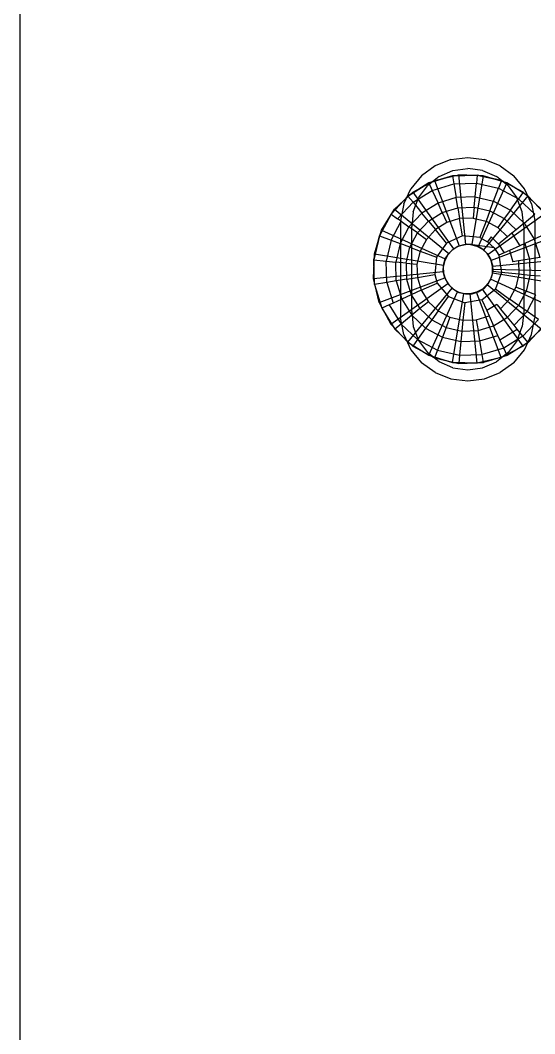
# Model space of a CAD drawing. Extents: x 11992 to 29481, y -6727 to 6811.
# Drawn here: x 18699.6 to 18814.6, y -3240.4 to -3013.7 of the extents above; entities that cross this region are included whole.
import ezdxf

# ---------------------------------------------------------------- set-up
doc = ezdxf.new("R2010")
doc.units = 0
doc.header["$MEASUREMENT"] = 0
doc.layers.get('0').update_dxf_attribs({"color": 8, "linetype": 'CONTINUOUS'})
doc.layers.add('zoylight 5回路', color=4, linetype='CONTINUOUS')

msp = doc.modelspace()

# ---------------------------------------------------------------- linework, layer by layer
for p, q in [((18699.61, -3969.41, -40.43), (18699.61, -769.4, -40.43)), ((18699.61, -3969.41, 379.57), (18699.61, -769.4, 379.57)), ((18792.39, -3046.28, -115.5), (18789.34, -3048.51, -115.5)), ((18792.39, -3046.28, -2315.5), (18789.34, -3048.51, -2315.5)), ((18795.89, -3044.89, -115.5), (18792.39, -3046.28, -115.5)), ((18795.89, -3044.89, -2315.5), (18792.39, -3046.28, -2315.5)), ((18792.39, -3046.28, -115.5), (18792.39, -3046.28, -2315.5)), ((18795.89, -3044.89, -115.5), (18799.64, -3044.42, -115.5)), ((18795.89, -3044.89, -2315.5), (18799.64, -3044.42, -2315.5)), ((18795.89, -3044.89, -115.5), (18795.89, -3044.89, -2315.5)), ((18799.64, -3044.42, -115.5), (18803.38, -3044.89, -115.5)), ((18799.64, -3044.42, -2315.5), (18803.38, -3044.89, -2315.5)), ((18799.64, -3044.42, -115.5), (18799.64, -3044.42, -2315.5)), ((18806.88, -3046.28, -115.5), (18803.38, -3044.89, -115.5)), ((18806.88, -3046.28, -2315.5), (18803.38, -3044.89, -2315.5)), ((18803.38, -3044.89, -115.5), (18803.38, -3044.89, -2315.5)), ((18806.88, -3046.28, -115.5), (18809.93, -3048.51, -115.5)), ((18806.88, -3046.28, -2315.5), (18809.93, -3048.51, -2315.5)), ((18806.88, -3046.28, -115.5), (18806.88, -3046.28, -2315.5)), ((18789.34, -3048.51, -115.5), (18786.94, -3051.42, -115.5)), ((18789.34, -3048.51, -2315.5), (18786.94, -3051.42, -2315.5)), ((18789.34, -3048.51, -115.5), (18789.34, -3048.51, -2315.5)), ((18793.27, -3048.68, -2115.44), (18790.65, -3050.75, -2115.44)), ((18793.27, -3048.68, -2415.44), (18790.65, -3050.75, -2415.44)), ((18793.27, -3048.68, -65.51), (18790.65, -3050.75, -65.51)), ((18793.27, -3048.68, -365.51), (18790.65, -3050.75, -365.51)), ((18790.97, -3050.13, -2440.43), (18796.26, -3048.53, -2440.43)), ((18796.26, -3048.53, -2438.43), (18790.97, -3050.13, -2438.43)), ((18792.21, -3049.58, -40.5), (18797.59, -3048.33, -40.5)), ((18792.21, -3049.58, -45.5), (18797.59, -3048.33, -45.5)), ((18793.27, -3048.68, -2115.44), (18796.35, -3047.37, -2115.44)), ((18793.27, -3048.68, -2415.44), (18796.35, -3047.37, -2415.44)), ((18793.27, -3048.68, -65.51), (18796.34, -3047.37, -65.51)), ((18793.27, -3048.68, -365.51), (18796.34, -3047.37, -365.51)), ((18793.27, -3048.68, -2115.44), (18793.27, -3048.68, -2415.44)), ((18793.27, -3048.68, -65.51), (18793.27, -3048.68, -365.51)), ((18796.26, -3048.53, -2440.43), (18801.79, -3048.35, -2440.43)), ((18801.79, -3048.35, -2438.43), (18796.26, -3048.53, -2438.43)), ((18796.26, -3048.53, -2440.43), (18796.26, -3048.53, -2438.43)), ((18796.26, -3048.53, -2438.43), (18796.56, -3050.31, -2436.35)), ((18796.34, -3047.37, -65.51), (18799.66, -3046.92, -65.51)), ((18796.34, -3047.37, -365.51), (18799.66, -3046.92, -365.51)), ((18796.34, -3047.37, -65.51), (18796.34, -3047.37, -365.51)), ((18796.35, -3047.37, -2115.44), (18799.66, -3046.93, -2115.44)), ((18796.35, -3047.37, -2415.44), (18799.66, -3046.93, -2415.44)), ((18796.35, -3047.37, -2115.44), (18796.35, -3047.37, -2415.44)), ((18803.11, -3048.51, -40.5), (18797.59, -3048.33, -40.5)), ((18803.11, -3048.51, -45.5), (18797.59, -3048.33, -45.5)), ((18797.59, -3048.33, -40.5), (18797.59, -3048.33, -45.5)), ((18797.59, -3048.33, -45.5), (18799.13, -3063.88, -45.5)), ((18802.97, -3047.37, -65.51), (18799.66, -3046.92, -65.51)), ((18802.97, -3047.37, -365.51), (18799.66, -3046.92, -365.51)), ((18799.66, -3046.92, -65.51), (18799.66, -3046.92, -365.51)), ((18802.97, -3047.37, -2115.44), (18799.66, -3046.93, -2115.44)), ((18802.97, -3047.37, -2415.44), (18799.66, -3046.93, -2415.44)), ((18799.66, -3046.93, -2115.44), (18799.66, -3046.93, -2415.44)), ((18803.11, -3048.51, -45.5), (18800.58, -3063.92, -45.5)), ((18801.79, -3048.35, -2438.43), (18801.61, -3050.15, -2436.35)), ((18807.17, -3049.61, -2440.43), (18801.79, -3048.35, -2440.43)), ((18801.79, -3048.35, -2440.43), (18801.79, -3048.35, -2438.43)), ((18801.79, -3048.35, -2438.43), (18807.17, -3049.61, -2438.43)), ((18802.97, -3047.37, -2115.44), (18806.04, -3048.68, -2115.44)), ((18802.97, -3047.37, -2415.44), (18806.04, -3048.68, -2415.44)), ((18802.97, -3047.37, -2115.44), (18802.97, -3047.37, -2415.44)), ((18802.97, -3047.37, -65.51), (18806.04, -3048.68, -65.51)), ((18802.97, -3047.37, -365.51), (18806.04, -3048.68, -365.51)), ((18802.97, -3047.37, -65.51), (18802.97, -3047.37, -365.51)), ((18808.4, -3050.11, -40.5), (18803.11, -3048.51, -40.5)), ((18808.4, -3050.11, -45.5), (18803.11, -3048.51, -45.5)), ((18803.11, -3048.51, -40.5), (18803.11, -3048.51, -45.5)), ((18808.66, -3050.75, -2115.44), (18806.04, -3048.68, -2115.44)), ((18808.66, -3050.75, -2415.44), (18806.04, -3048.68, -2415.44)), ((18806.04, -3048.68, -2115.44), (18806.04, -3048.68, -2415.44)), ((18808.66, -3050.75, -65.51), (18806.04, -3048.68, -65.51)), ((18808.66, -3050.75, -365.51), (18806.04, -3048.68, -365.51)), ((18806.04, -3048.68, -65.51), (18806.04, -3048.68, -365.51)), ((18812.33, -3051.42, -115.5), (18809.93, -3048.51, -115.5)), ((18812.33, -3051.42, -2315.5), (18809.93, -3048.51, -2315.5)), ((18809.93, -3048.51, -115.5), (18809.93, -3048.51, -2315.5)), ((18786.28, -3053.05, -2440.43), (18790.97, -3050.13, -2440.43)), ((18790.97, -3050.13, -2438.43), (18786.28, -3053.05, -2438.43)), ((18787.34, -3052.19, -40.5), (18792.21, -3049.58, -40.5)), ((18787.34, -3052.19, -45.5), (18792.21, -3049.58, -45.5)), ((18788.67, -3053.45, -2115.44), (18790.65, -3050.75, -2115.44)), ((18788.67, -3053.45, -2415.44), (18790.65, -3050.75, -2415.44)), ((18788.67, -3053.44, -65.51), (18790.65, -3050.75, -65.51)), ((18788.67, -3053.44, -365.51), (18790.65, -3050.75, -365.51)), ((18790.65, -3050.75, -2115.44), (18790.65, -3050.75, -2415.44)), ((18790.65, -3050.75, -65.51), (18790.65, -3050.75, -365.51)), ((18790.97, -3050.13, -2440.43), (18790.97, -3050.13, -2438.43)), ((18790.97, -3050.13, -2438.43), (18791.72, -3051.78, -2436.35)), ((18791.72, -3051.78, -2436.35), (18796.56, -3050.31, -2436.35)), ((18792.21, -3049.58, -40.5), (18792.21, -3049.58, -45.5)), ((18792.21, -3049.58, -45.5), (18797.72, -3064.21, -45.5)), ((18796.56, -3050.31, -2436.35), (18801.61, -3050.15, -2436.35)), ((18796.56, -3050.31, -2436.35), (18797.06, -3053.39, -2433.64)), ((18801.3, -3053.26, -2433.64), (18801.61, -3050.15, -2436.35)), ((18801.61, -3050.15, -2436.35), (18806.53, -3051.3, -2436.35)), ((18808.4, -3050.11, -45.5), (18801.96, -3064.34, -45.5)), ((18807.17, -3049.61, -2438.43), (18806.53, -3051.3, -2436.35)), ((18812.04, -3052.21, -2440.43), (18807.17, -3049.61, -2440.43)), ((18807.17, -3049.61, -2440.43), (18807.17, -3049.61, -2438.43)), ((18812.04, -3052.21, -2438.43), (18807.17, -3049.61, -2438.43)), ((18813.1, -3053.02, -40.5), (18808.4, -3050.11, -40.5)), ((18813.1, -3053.02, -45.5), (18808.4, -3050.11, -45.5)), ((18808.4, -3050.11, -40.5), (18808.4, -3050.11, -45.5)), ((18808.66, -3050.75, -2115.44), (18810.64, -3053.45, -2115.44)), ((18808.66, -3050.75, -2415.44), (18810.64, -3053.45, -2415.44)), ((18808.66, -3050.75, -2115.44), (18808.66, -3050.75, -2415.44)), ((18808.66, -3050.75, -65.51), (18810.64, -3053.44, -65.51)), ((18808.66, -3050.75, -365.51), (18810.64, -3053.44, -365.51)), ((18808.66, -3050.75, -65.51), (18808.66, -3050.75, -365.51)), ((18782.5, -3057.08, -2440.43), (18786.28, -3053.05, -2440.43)), ((18786.28, -3053.05, -2438.43), (18782.5, -3057.08, -2438.43)), ((18783.3, -3055.97, -40.5), (18787.34, -3052.19, -40.5)), ((18783.3, -3055.97, -45.5), (18787.34, -3052.19, -45.5)), ((18785.35, -3054.83, -115.5), (18786.94, -3051.42, -115.5)), ((18785.35, -3054.83, -2315.5), (18786.94, -3051.42, -2315.5)), ((18786.28, -3053.05, -2440.43), (18786.28, -3053.05, -2438.43)), ((18786.28, -3053.05, -2438.43), (18787.43, -3054.45, -2436.35)), ((18786.94, -3051.42, -115.5), (18786.94, -3051.42, -2315.5)), ((18787.34, -3052.19, -40.5), (18787.34, -3052.19, -45.5)), ((18787.34, -3052.19, -45.5), (18796.44, -3064.89, -45.5)), ((18787.43, -3054.45, -2436.35), (18791.72, -3051.78, -2436.35)), ((18791.72, -3051.78, -2436.35), (18793.01, -3054.62, -2433.64)), ((18813.1, -3053.02, -45.5), (18803.19, -3065.11, -45.5)), ((18805.43, -3054.22, -2433.64), (18806.53, -3051.3, -2436.35)), ((18806.53, -3051.3, -2436.35), (18810.99, -3053.68, -2436.35)), ((18812.04, -3052.21, -2438.43), (18810.99, -3053.68, -2436.35)), ((18816.07, -3055.99, -2440.43), (18812.04, -3052.21, -2440.43)), ((18812.04, -3052.21, -2440.43), (18812.04, -3052.21, -2438.43)), ((18816.07, -3055.99, -2438.43), (18812.04, -3052.21, -2438.43)), ((18813.93, -3054.83, -115.5), (18812.33, -3051.42, -115.5)), ((18813.93, -3054.83, -2315.5), (18812.33, -3051.42, -2315.5)), ((18812.33, -3051.42, -115.5), (18812.33, -3051.42, -2315.5)), ((18816.88, -3057.06, -40.5), (18813.1, -3053.02, -40.5)), ((18816.88, -3057.06, -45.5), (18813.1, -3053.02, -45.5)), ((18813.1, -3053.02, -40.5), (18813.1, -3053.02, -45.5)), ((18783.97, -3058.13, -2436.35), (18787.43, -3054.45, -2436.35)), ((18785.35, -3054.83, -115.5), (18784.65, -3058.54, -115.5)), ((18785.35, -3054.83, -2315.5), (18784.65, -3058.54, -2315.5)), ((18785.35, -3054.83, -115.5), (18785.35, -3054.83, -2315.5)), ((18787.43, -3054.45, -2436.35), (18789.41, -3056.86, -2433.64)), ((18787.48, -3056.57, -65.51), (18788.67, -3053.44, -65.51)), ((18787.48, -3056.57, -365.51), (18788.67, -3053.44, -365.51)), ((18787.48, -3056.57, -2115.44), (18788.67, -3053.45, -2115.44)), ((18787.48, -3056.57, -2415.44), (18788.67, -3053.45, -2415.44)), ((18788.67, -3053.44, -65.51), (18788.67, -3053.44, -365.51)), ((18788.67, -3053.45, -2115.44), (18788.67, -3053.45, -2415.44)), ((18793.01, -3054.62, -2433.64), (18789.41, -3056.86, -2433.64)), ((18797.06, -3053.39, -2433.64), (18793.01, -3054.62, -2433.64)), ((18793.96, -3056.73, -2432.13), (18793.01, -3054.62, -2433.64)), ((18801.3, -3053.26, -2433.64), (18797.06, -3053.39, -2433.64)), ((18797.44, -3055.68, -2432.13), (18797.06, -3053.39, -2433.64)), ((18801.07, -3055.56, -2432.13), (18801.3, -3053.26, -2433.64)), ((18801.3, -3053.26, -2433.64), (18805.43, -3054.22, -2433.64)), ((18804.61, -3056.39, -2432.13), (18805.43, -3054.22, -2433.64)), ((18805.43, -3054.22, -2433.64), (18809.17, -3056.22, -2433.64)), ((18809.17, -3056.22, -2433.64), (18810.99, -3053.68, -2436.35)), ((18811.83, -3056.57, -65.51), (18810.64, -3053.44, -65.51)), ((18811.83, -3056.57, -365.51), (18810.64, -3053.44, -365.51)), ((18810.64, -3053.44, -65.51), (18810.64, -3053.44, -365.51)), ((18811.83, -3056.57, -2115.44), (18810.64, -3053.45, -2115.44)), ((18811.83, -3056.57, -2415.44), (18810.64, -3053.45, -2415.44)), ((18810.64, -3053.45, -2115.44), (18810.64, -3053.45, -2415.44)), ((18810.99, -3053.68, -2436.35), (18814.67, -3057.14, -2436.35)), ((18813.93, -3054.83, -115.5), (18814.62, -3058.54, -115.5)), ((18813.93, -3054.83, -2315.5), (18814.62, -3058.54, -2315.5)), ((18813.93, -3054.83, -115.5), (18813.93, -3054.83, -2315.5)), ((18779.89, -3061.95, -2440.43), (18782.5, -3057.08, -2440.43)), ((18782.5, -3057.08, -2438.43), (18779.89, -3061.95, -2438.43)), ((18780.39, -3060.67, -40.5), (18783.3, -3055.97, -40.5)), ((18780.39, -3060.67, -45.5), (18783.3, -3055.97, -45.5)), ((18782.5, -3057.08, -2440.43), (18782.5, -3057.08, -2438.43)), ((18782.5, -3057.08, -2438.43), (18783.97, -3058.13, -2436.35)), ((18783.3, -3055.97, -40.5), (18783.3, -3055.97, -45.5)), ((18783.3, -3055.97, -45.5), (18795.39, -3065.88, -45.5)), ((18789.41, -3056.86, -2433.64), (18786.51, -3059.95, -2433.64)), ((18787.48, -3056.57, -2115.44), (18787.16, -3059.89, -2115.44)), ((18787.48, -3056.57, -2415.44), (18787.16, -3059.89, -2415.44)), ((18787.48, -3056.57, -65.51), (18787.16, -3059.89, -65.51)), ((18787.48, -3056.57, -365.51), (18787.16, -3059.89, -365.51)), ((18787.48, -3056.57, -2115.44), (18787.48, -3056.57, -2415.44)), ((18787.48, -3056.57, -65.51), (18787.48, -3056.57, -365.51)), ((18790.87, -3058.65, -2432.13), (18789.41, -3056.86, -2433.64)), ((18790.87, -3058.65, -2432.13), (18793.96, -3056.73, -2432.13)), ((18793.96, -3056.73, -2432.13), (18797.44, -3055.68, -2432.13)), ((18793.96, -3056.73, -2432.13), (18794.98, -3058.98, -2430.88)), ((18797.44, -3055.68, -2432.13), (18801.07, -3055.56, -2432.13)), ((18797.44, -3055.68, -2432.13), (18797.84, -3058.11, -2430.88)), ((18801.07, -3055.56, -2432.13), (18800.83, -3058.01, -2430.88)), ((18801.07, -3055.56, -2432.13), (18804.61, -3056.39, -2432.13)), ((18804.61, -3056.39, -2432.13), (18803.74, -3058.69, -2430.88)), ((18816.88, -3057.06, -45.5), (18804.18, -3066.16, -45.5)), ((18804.61, -3056.39, -2432.13), (18807.82, -3058.1, -2432.13)), ((18809.17, -3056.22, -2433.64), (18807.82, -3058.1, -2432.13)), ((18809.17, -3056.22, -2433.64), (18812.26, -3059.12, -2433.64)), ((18812.16, -3059.89, -2115.44), (18811.83, -3056.57, -2115.44)), ((18812.16, -3059.89, -2415.44), (18811.83, -3056.57, -2415.44)), ((18811.83, -3056.57, -2115.44), (18811.83, -3056.57, -2415.44)), ((18812.16, -3059.89, -65.51), (18811.83, -3056.57, -65.51)), ((18812.16, -3059.89, -365.51), (18811.83, -3056.57, -365.51)), ((18811.83, -3056.57, -65.51), (18811.83, -3056.57, -365.51)), ((18812.26, -3059.12, -2433.64), (18814.67, -3057.14, -2436.35)), ((18782.51, -3062.94, -2435.39), (18784.78, -3058.71, -2435.39)), ((18784.78, -3058.71, -2435.39), (18783.97, -3058.13, -2436.35)), ((18786.51, -3059.95, -2433.64), (18784.51, -3063.69, -2433.64)), ((18784.65, -3058.54, -115.5), (18784.65, -3080.29, -115.5)), ((18784.65, -3058.54, -2315.5), (18784.65, -3080.29, -2315.5)), ((18784.65, -3058.54, -115.5), (18784.65, -3058.54, -2315.5)), ((18784.78, -3058.71, -2435.39), (18786.51, -3059.95, -2433.64)), ((18788.39, -3061.3, -2432.13), (18786.51, -3059.95, -2433.64)), ((18787.16, -3078.89, -2115.44), (18787.16, -3059.89, -2115.44)), ((18787.16, -3078.89, -2415.44), (18787.16, -3059.89, -2415.44)), ((18787.16, -3059.89, -2115.44), (18787.16, -3059.89, -2415.44)), ((18787.16, -3078.89, -65.51), (18787.16, -3059.89, -65.51)), ((18787.16, -3078.89, -365.51), (18787.16, -3059.89, -365.51)), ((18787.16, -3059.89, -65.51), (18787.16, -3059.89, -365.51)), ((18788.39, -3061.3, -2432.13), (18790.87, -3058.65, -2432.13)), ((18790.87, -3058.65, -2432.13), (18792.44, -3060.56, -2430.88)), ((18794.98, -3058.98, -2430.88), (18792.44, -3060.56, -2430.88)), ((18797.84, -3058.11, -2430.88), (18794.98, -3058.98, -2430.88)), ((18800.83, -3058.01, -2430.88), (18797.84, -3058.11, -2430.88)), ((18798.48, -3061.98, -2429.54), (18797.84, -3058.11, -2430.88)), ((18800.83, -3058.01, -2430.88), (18803.74, -3058.69, -2430.88)), ((18803.74, -3058.69, -2430.88), (18802.36, -3062.36, -2429.54)), ((18803.74, -3058.69, -2430.88), (18806.38, -3060.1, -2430.88)), ((18807.82, -3058.1, -2432.13), (18806.38, -3060.1, -2430.88)), ((18807.82, -3058.1, -2432.13), (18810.47, -3060.59, -2432.13)), ((18812.26, -3059.12, -2433.64), (18810.47, -3060.59, -2432.13)), ((18812.16, -3059.89, -2115.44), (18812.16, -3078.89, -2115.44)), ((18812.16, -3059.89, -2415.44), (18812.16, -3078.89, -2415.44)), ((18812.16, -3059.89, -2115.44), (18812.16, -3059.89, -2415.44)), ((18812.16, -3059.89, -65.51), (18812.16, -3078.89, -65.51)), ((18812.16, -3059.89, -365.51), (18812.16, -3078.89, -365.51)), ((18812.16, -3059.89, -65.51), (18812.16, -3059.89, -365.51)), ((18812.26, -3059.12, -2433.64), (18814.5, -3062.72, -2433.64)), ((18814.62, -3058.54, -115.5), (18814.62, -3080.29, -115.5)), ((18814.62, -3058.54, -2315.5), (18814.62, -3080.29, -2315.5)), ((18814.62, -3058.54, -115.5), (18814.62, -3058.54, -2315.5)), ((18778.64, -3067.33, -2440.43), (18779.89, -3061.95, -2440.43)), ((18779.89, -3061.95, -2438.43), (18778.64, -3067.33, -2438.43)), ((18778.79, -3065.95, -40.5), (18780.39, -3060.67, -40.5)), ((18778.79, -3065.95, -45.5), (18780.39, -3060.67, -45.5)), ((18779.89, -3061.95, -2440.43), (18779.89, -3061.95, -2438.43)), ((18779.89, -3061.95, -2438.43), (18782.51, -3062.94, -2435.39)), ((18780.39, -3060.67, -40.5), (18780.39, -3060.67, -45.5)), ((18780.39, -3060.67, -45.5), (18794.62, -3067.11, -45.5)), ((18786.67, -3064.5, -2432.13), (18788.39, -3061.3, -2432.13)), ((18788.39, -3061.3, -2432.13), (18790.39, -3062.74, -2430.88)), ((18790.39, -3062.74, -2430.88), (18792.44, -3060.56, -2430.88)), ((18794.93, -3063.59, -2429.54), (18792.44, -3060.56, -2430.88)), ((18798.48, -3061.98, -2429.54), (18794.93, -3063.59, -2429.54)), ((18802.36, -3062.36, -2429.54), (18798.48, -3061.98, -2429.54)), ((18804.87, -3062.21, -2429.91), (18804.09, -3063.29, -2429.54)), ((18819.48, -3061.93, -45.5), (18804.86, -3067.44, -45.5)), ((18804.87, -3062.21, -2429.91), (18806.56, -3063.79, -2429.91)), ((18806.38, -3060.1, -2430.88), (18808.56, -3062.15, -2430.88)), ((18808.56, -3062.15, -2430.88), (18806.56, -3063.79, -2429.91)), ((18809.53, -3061.36, -2431.47), (18808.56, -3062.15, -2430.88)), ((18810.47, -3060.59, -2432.13), (18809.53, -3061.36, -2431.47)), ((18809.53, -3061.36, -2431.47), (18811.28, -3064.18, -2431.47)), ((18817.34, -3061.43, -2436.35), (18814.5, -3062.72, -2433.64)), ((18782.51, -3062.94, -2435.39), (18781.42, -3067.61, -2435.39)), ((18782.51, -3062.94, -2435.39), (18784.51, -3063.69, -2433.64)), ((18784.51, -3063.69, -2433.64), (18783.54, -3067.82, -2433.64)), ((18786.67, -3064.5, -2432.13), (18784.51, -3063.69, -2433.64)), ((18785.85, -3068.04, -2432.13), (18786.67, -3064.5, -2432.13)), ((18786.67, -3064.5, -2432.13), (18788.98, -3065.38, -2430.88)), ((18790.39, -3062.74, -2430.88), (18788.98, -3065.38, -2430.88)), ((18794.93, -3063.59, -2429.54), (18792.65, -3066.76, -2429.54)), ((18797.42, -3064.36, -2415.43), (18796.19, -3065.13, -2415.43)), ((18797.42, -3064.36, -2429.54), (18796.19, -3065.13, -2429.54)), ((18796.44, -3064.89, -45.5), (18797.72, -3064.21, -45.5)), ((18796.44, -3064.89, -65.5), (18797.72, -3064.21, -65.5)), ((18798.8, -3063.94, -2429.54), (18797.42, -3064.36, -2429.54)), ((18798.8, -3063.94, -2415.43), (18797.42, -3064.36, -2415.43)), ((18797.42, -3064.36, -2429.54), (18797.42, -3064.36, -2415.43)), ((18797.72, -3064.21, -45.5), (18799.13, -3063.88, -45.5)), ((18797.72, -3064.21, -65.5), (18799.13, -3063.88, -65.5)), ((18797.72, -3064.21, -45.5), (18797.72, -3064.21, -65.5)), ((18800.25, -3063.9, -2429.54), (18798.8, -3063.94, -2429.54)), ((18800.25, -3063.9, -2415.43), (18798.8, -3063.94, -2415.43)), ((18798.8, -3063.94, -2429.54), (18798.8, -3063.94, -2415.43)), ((18800.58, -3063.92, -45.5), (18799.13, -3063.88, -45.5)), ((18800.58, -3063.92, -65.5), (18799.13, -3063.88, -65.5)), ((18799.13, -3063.88, -45.5), (18799.13, -3063.88, -65.5)), ((18800.25, -3063.9, -2429.54), (18801.66, -3064.23, -2429.54)), ((18801.66, -3064.23, -2415.43), (18800.25, -3063.9, -2415.43)), ((18805.53, -3064.64, -2429.54), (18800.25, -3063.9, -2429.54)), ((18800.25, -3063.9, -2429.54), (18800.25, -3063.9, -2415.43)), ((18801.96, -3064.34, -45.5), (18800.58, -3063.92, -45.5)), ((18801.96, -3064.34, -65.5), (18800.58, -3063.92, -65.5)), ((18800.58, -3063.92, -45.5), (18800.58, -3063.92, -65.5)), ((18802.93, -3064.91, -2429.54), (18801.66, -3064.23, -2429.54)), ((18801.66, -3064.23, -2429.54), (18801.66, -3064.23, -2415.43)), ((18801.66, -3064.23, -2415.43), (18802.93, -3064.91, -2415.43)), ((18803.19, -3065.11, -45.5), (18801.96, -3064.34, -45.5)), ((18803.19, -3065.11, -65.5), (18801.96, -3064.34, -65.5)), ((18801.96, -3064.34, -45.5), (18801.96, -3064.34, -65.5)), ((18802.36, -3062.36, -2429.54), (18804.09, -3063.29, -2429.54)), ((18804.09, -3063.29, -2429.54), (18805.53, -3064.64, -2429.54)), ((18806.56, -3063.79, -2429.91), (18807.78, -3065.76, -2429.91)), ((18811.28, -3064.18, -2431.47), (18808.97, -3065.22, -2430.36)), ((18812.39, -3063.67, -2432.13), (18811.28, -3064.18, -2431.47)), ((18814.5, -3062.72, -2433.64), (18812.39, -3063.67, -2432.13)), ((18812.39, -3063.67, -2432.13), (18813.44, -3067.15, -2432.13)), ((18814.5, -3062.72, -2433.64), (18815.73, -3066.78, -2433.64)), ((18778.61, -3071.48, -40.5), (18778.79, -3065.95, -40.5)), ((18778.61, -3071.48, -45.5), (18778.79, -3065.95, -45.5)), ((18778.79, -3065.95, -40.5), (18778.79, -3065.95, -45.5)), ((18778.79, -3065.95, -45.5), (18794.2, -3068.49, -45.5)), ((18788.98, -3065.38, -2430.88), (18788.3, -3068.29, -2430.88)), ((18788.98, -3065.38, -2430.88), (18792.65, -3066.76, -2429.54)), ((18792.65, -3066.76, -2429.54), (18792.27, -3070.64, -2429.54)), ((18795.2, -3066.18, -2415.43), (18794.51, -3067.46, -2415.43)), ((18795.2, -3066.18, -2429.54), (18794.51, -3067.46, -2429.54)), ((18794.62, -3067.11, -45.5), (18795.39, -3065.88, -45.5)), ((18794.62, -3067.11, -65.5), (18795.39, -3065.88, -65.5)), ((18796.19, -3065.13, -2415.43), (18795.2, -3066.18, -2415.43)), ((18796.19, -3065.13, -2429.54), (18795.2, -3066.18, -2429.54)), ((18795.2, -3066.18, -2415.43), (18795.2, -3066.18, -2429.54)), ((18795.39, -3065.88, -45.5), (18796.44, -3064.89, -45.5)), ((18795.39, -3065.88, -65.5), (18796.44, -3064.89, -65.5)), ((18795.39, -3065.88, -45.5), (18795.39, -3065.88, -65.5)), ((18796.19, -3065.13, -2415.43), (18796.19, -3065.13, -2429.54)), ((18796.44, -3064.89, -45.5), (18796.44, -3064.89, -65.5)), ((18802.93, -3064.91, -2429.54), (18803.99, -3065.9, -2429.54)), ((18803.99, -3065.9, -2415.43), (18802.93, -3064.91, -2415.43)), ((18802.93, -3064.91, -2429.54), (18802.93, -3064.91, -2415.43)), ((18804.18, -3066.16, -45.5), (18803.19, -3065.11, -45.5)), ((18804.18, -3066.16, -65.5), (18803.19, -3065.11, -65.5)), ((18803.19, -3065.11, -45.5), (18803.19, -3065.11, -65.5)), ((18804.75, -3067.13, -2429.54), (18803.99, -3065.9, -2429.54)), ((18803.99, -3065.9, -2429.54), (18803.99, -3065.9, -2415.43)), ((18803.99, -3065.9, -2415.43), (18804.75, -3067.13, -2415.43)), ((18804.86, -3067.44, -45.5), (18804.18, -3066.16, -45.5)), ((18804.86, -3067.44, -65.5), (18804.18, -3066.16, -65.5)), ((18804.18, -3066.16, -45.5), (18804.18, -3066.16, -65.5)), ((18805.53, -3064.64, -2429.54), (18806.57, -3066.31, -2429.54)), ((18807.78, -3065.76, -2429.91), (18806.57, -3066.31, -2429.54)), ((18806.57, -3066.31, -2429.54), (18807.2, -3070.16, -2429.54)), ((18808.97, -3065.22, -2430.36), (18807.78, -3065.76, -2429.91)), ((18808.97, -3065.22, -2430.36), (18809.74, -3067.76, -2430.36)), ((18815.73, -3066.78, -2433.64), (18813.44, -3067.15, -2432.13)), ((18778.81, -3072.85, -2440.43), (18778.64, -3067.33, -2440.43)), ((18778.64, -3067.33, -2440.43), (18778.64, -3067.33, -2438.43)), ((18778.81, -3072.85, -2438.43), (18778.64, -3067.33, -2438.43)), ((18778.64, -3067.33, -2438.43), (18781.42, -3067.61, -2435.39)), ((18781.58, -3072.4, -2435.39), (18781.42, -3067.61, -2435.39)), ((18781.42, -3067.61, -2435.39), (18783.54, -3067.82, -2433.64)), ((18785.85, -3068.04, -2432.13), (18783.54, -3067.82, -2433.64)), ((18783.68, -3072.05, -2433.64), (18783.54, -3067.82, -2433.64)), ((18785.85, -3068.04, -2432.13), (18785.96, -3071.68, -2432.13)), ((18785.85, -3068.04, -2432.13), (18788.3, -3068.29, -2430.88)), ((18788.3, -3068.29, -2430.88), (18788.4, -3071.28, -2430.88)), ((18794.16, -3069.94, -45.5), (18794.2, -3068.49, -45.5)), ((18794.16, -3069.94, -65.5), (18794.2, -3068.49, -65.5)), ((18794.51, -3067.46, -2429.54), (18794.19, -3068.87, -2429.54)), ((18794.51, -3067.46, -2415.43), (18794.19, -3068.87, -2415.43)), ((18794.19, -3068.87, -2429.54), (18794.19, -3068.87, -2415.43)), ((18794.19, -3068.87, -2429.54), (18794.23, -3070.32, -2429.54)), ((18794.19, -3068.87, -2415.43), (18794.23, -3070.32, -2415.43)), ((18794.2, -3068.49, -45.5), (18794.62, -3067.11, -45.5)), ((18794.2, -3068.49, -65.5), (18794.62, -3067.11, -65.5)), ((18794.2, -3068.49, -45.5), (18794.2, -3068.49, -65.5)), ((18794.51, -3067.46, -2429.54), (18794.51, -3067.46, -2415.43)), ((18794.62, -3067.11, -45.5), (18794.62, -3067.11, -65.5)), ((18804.75, -3067.13, -2429.54), (18805.17, -3068.51, -2429.54)), ((18805.17, -3068.51, -2415.43), (18804.75, -3067.13, -2415.43)), ((18804.75, -3067.13, -2429.54), (18804.75, -3067.13, -2415.43)), ((18805.19, -3068.85, -45.5), (18804.86, -3067.44, -45.5)), ((18805.19, -3068.85, -65.5), (18804.86, -3067.44, -65.5)), ((18804.86, -3067.44, -45.5), (18804.86, -3067.44, -65.5)), ((18805.17, -3068.51, -2429.54), (18805.17, -3068.51, -2415.43)), ((18805.17, -3068.51, -2415.43), (18805.22, -3069.96, -2415.43)), ((18805.17, -3068.51, -2429.54), (18805.22, -3069.96, -2429.54)), ((18805.17, -3069.51, -45.5), (18805.19, -3068.85, -45.5)), ((18805.17, -3069.51, -65.5), (18805.19, -3068.85, -65.5)), ((18820.74, -3067.31, -45.5), (18805.19, -3068.85, -45.5)), ((18805.19, -3068.85, -45.5), (18805.19, -3068.85, -65.5)), ((18811.01, -3067.55, -2430.88), (18809.74, -3067.76, -2430.36)), ((18813.44, -3067.15, -2432.13), (18811.01, -3067.55, -2430.88)), ((18811.01, -3067.55, -2430.88), (18811.1, -3070.54, -2430.88)), ((18813.44, -3067.15, -2432.13), (18813.56, -3070.79, -2432.13)), ((18778.61, -3071.48, -45.5), (18794.16, -3069.94, -45.5)), ((18779.87, -3076.86, -45.5), (18794.49, -3071.35, -45.5)), ((18785.96, -3071.68, -2432.13), (18788.4, -3071.28, -2430.88)), ((18788.4, -3071.28, -2430.88), (18792.27, -3070.64, -2429.54)), ((18788.4, -3071.28, -2430.88), (18789.26, -3074.14, -2430.88)), ((18792.27, -3070.64, -2429.54), (18792.84, -3072.52, -2429.54)), ((18794.49, -3071.35, -45.5), (18794.16, -3069.94, -45.5)), ((18794.49, -3071.35, -65.5), (18794.16, -3069.94, -65.5)), ((18794.16, -3069.94, -45.5), (18794.16, -3069.94, -65.5)), ((18794.23, -3070.32, -2429.54), (18794.65, -3071.7, -2429.54)), ((18794.23, -3070.32, -2429.54), (18794.23, -3070.32, -2415.43)), ((18794.23, -3070.32, -2415.43), (18794.65, -3071.7, -2415.43)), ((18794.49, -3071.35, -45.5), (18795.17, -3072.63, -45.5)), ((18794.49, -3071.35, -65.5), (18795.17, -3072.63, -65.5)), ((18794.49, -3071.35, -45.5), (18794.49, -3071.35, -65.5)), ((18804.89, -3071.37, -2429.54), (18804.21, -3072.65, -2429.54)), ((18804.89, -3071.37, -2415.43), (18804.21, -3072.65, -2415.43)), ((18805.15, -3070.3, -45.5), (18804.73, -3071.68, -45.5)), ((18805.15, -3070.3, -65.5), (18804.73, -3071.68, -65.5)), ((18805.22, -3069.96, -2429.54), (18804.89, -3071.37, -2429.54)), ((18805.22, -3069.96, -2415.43), (18804.89, -3071.37, -2415.43)), ((18804.89, -3071.37, -2429.54), (18804.89, -3071.37, -2415.43)), ((18805.15, -3070.3, -45.5), (18805.17, -3069.51, -45.5)), ((18805.15, -3070.3, -65.5), (18805.17, -3069.51, -65.5)), ((18820.56, -3072.83, -45.5), (18805.15, -3070.3, -45.5)), ((18805.15, -3070.3, -45.5), (18805.15, -3070.3, -65.5)), ((18820.66, -3069.85, -45.5), (18805.17, -3069.51, -45.5)), ((18805.17, -3069.51, -45.5), (18805.17, -3069.51, -65.5)), ((18805.22, -3069.96, -2415.43), (18805.22, -3069.96, -2429.54)), ((18807.2, -3070.16, -2429.54), (18805.22, -3069.96, -2429.54)), ((18807.2, -3070.16, -2429.54), (18805.83, -3073.81, -2429.54)), ((18811.1, -3070.54, -2430.88), (18807.2, -3070.16, -2429.54)), ((18811.1, -3070.54, -2430.88), (18810.42, -3073.46, -2430.88)), ((18813.56, -3070.79, -2432.13), (18811.1, -3070.54, -2430.88)), ((18813.56, -3070.79, -2432.13), (18812.73, -3074.33, -2432.13)), ((18815.86, -3071.01, -2433.64), (18813.56, -3070.79, -2432.13)), ((18779.87, -3076.86, -40.5), (18778.61, -3071.48, -40.5)), ((18779.87, -3076.86, -45.5), (18778.61, -3071.48, -45.5)), ((18778.61, -3071.48, -40.5), (18778.61, -3071.48, -45.5)), ((18781.58, -3072.4, -2435.39), (18778.81, -3072.85, -2438.43)), ((18778.81, -3072.85, -2438.43), (18780.42, -3078.14, -2438.43)), ((18778.81, -3072.85, -2440.43), (18780.42, -3078.14, -2440.43)), ((18778.81, -3072.85, -2438.43), (18778.81, -3072.85, -2440.43)), ((18783.68, -3072.05, -2433.64), (18781.58, -3072.4, -2435.39)), ((18781.58, -3072.4, -2435.39), (18782.97, -3076.99, -2435.39)), ((18782.47, -3081.73, -45.5), (18795.17, -3072.63, -45.5)), ((18785.96, -3071.68, -2432.13), (18783.68, -3072.05, -2433.64)), ((18783.68, -3072.05, -2433.64), (18784.91, -3076.11, -2433.64)), ((18785.96, -3071.68, -2432.13), (18787.02, -3075.16, -2432.13)), ((18789.26, -3074.14, -2430.88), (18792.84, -3072.52, -2429.54)), ((18792.84, -3072.52, -2429.54), (18795.31, -3075.54, -2429.54)), ((18794.65, -3071.7, -2429.54), (18795.42, -3072.93, -2429.54)), ((18794.65, -3071.7, -2429.54), (18794.65, -3071.7, -2415.43)), ((18794.65, -3071.7, -2415.43), (18795.42, -3072.93, -2415.43)), ((18795.17, -3072.63, -45.5), (18796.16, -3073.68, -45.5)), ((18795.17, -3072.63, -65.5), (18796.16, -3073.68, -65.5)), ((18795.17, -3072.63, -45.5), (18795.17, -3072.63, -65.5)), ((18795.42, -3072.93, -2429.54), (18796.47, -3073.92, -2429.54)), ((18795.42, -3072.93, -2429.54), (18795.42, -3072.93, -2415.43)), ((18795.42, -3072.93, -2415.43), (18796.47, -3073.92, -2415.43)), ((18803.96, -3072.91, -45.5), (18802.91, -3073.9, -45.5)), ((18803.96, -3072.91, -65.5), (18802.91, -3073.9, -65.5)), ((18803.22, -3073.7, -2429.54), (18804.21, -3072.65, -2429.54)), ((18804.21, -3072.65, -2415.43), (18803.22, -3073.7, -2415.43)), ((18804.73, -3071.68, -45.5), (18803.96, -3072.91, -45.5)), ((18804.73, -3071.68, -65.5), (18803.96, -3072.91, -65.5)), ((18816.04, -3082.82, -45.5), (18803.96, -3072.91, -45.5)), ((18803.96, -3072.91, -45.5), (18803.96, -3072.91, -65.5)), ((18804.21, -3072.65, -2429.54), (18804.21, -3072.65, -2415.43)), ((18818.96, -3078.12, -45.5), (18804.73, -3071.68, -45.5)), ((18804.73, -3071.68, -45.5), (18804.73, -3071.68, -65.5)), ((18810.42, -3073.46, -2430.88), (18809.01, -3076.09, -2430.88)), ((18812.73, -3074.33, -2432.13), (18810.42, -3073.46, -2430.88)), ((18787.02, -3075.16, -2432.13), (18784.91, -3076.11, -2433.64)), ((18786.25, -3085.76, -45.5), (18796.16, -3073.68, -45.5)), ((18789.26, -3074.14, -2430.88), (18787.02, -3075.16, -2432.13)), ((18787.02, -3075.16, -2432.13), (18788.94, -3078.24, -2432.13)), ((18789.26, -3074.14, -2430.88), (18790.84, -3076.68, -2430.88)), ((18790.95, -3088.68, -45.5), (18797.39, -3074.45, -45.5)), ((18793.03, -3078.73, -2430.88), (18795.31, -3075.54, -2429.54)), ((18795.31, -3075.54, -2429.54), (18798.96, -3076.91, -2429.54)), ((18796.16, -3073.68, -45.5), (18797.39, -3074.45, -45.5)), ((18796.16, -3073.68, -65.5), (18797.39, -3074.45, -65.5)), ((18796.16, -3073.68, -45.5), (18796.16, -3073.68, -65.5)), ((18796.24, -3090.28, -45.5), (18798.77, -3074.86, -45.5)), ((18796.47, -3073.92, -2429.54), (18797.75, -3074.6, -2429.54)), ((18796.47, -3073.92, -2429.54), (18796.47, -3073.92, -2415.43)), ((18796.47, -3073.92, -2415.43), (18797.75, -3074.6, -2415.43)), ((18797.39, -3074.45, -45.5), (18798.77, -3074.86, -45.5)), ((18797.39, -3074.45, -65.5), (18798.77, -3074.86, -65.5)), ((18797.39, -3074.45, -45.5), (18797.39, -3074.45, -65.5)), ((18797.75, -3074.6, -2429.54), (18799.16, -3074.93, -2429.54)), ((18797.75, -3074.6, -2429.54), (18797.75, -3074.6, -2415.43)), ((18797.75, -3074.6, -2415.43), (18799.16, -3074.93, -2415.43)), ((18800.22, -3074.91, -45.5), (18798.77, -3074.86, -45.5)), ((18800.22, -3074.91, -65.5), (18798.77, -3074.86, -65.5)), ((18798.77, -3074.86, -45.5), (18798.77, -3074.86, -65.5)), ((18799.16, -3074.93, -2429.54), (18800.6, -3074.89, -2429.54)), ((18799.16, -3074.93, -2415.43), (18800.6, -3074.89, -2415.43)), ((18799.16, -3074.93, -2429.54), (18799.16, -3074.93, -2415.43)), ((18801.63, -3074.58, -45.5), (18800.22, -3074.91, -45.5)), ((18801.63, -3074.58, -65.5), (18800.22, -3074.91, -65.5)), ((18801.76, -3090.46, -45.5), (18800.22, -3074.91, -45.5)), ((18800.22, -3074.91, -45.5), (18800.22, -3074.91, -65.5)), ((18800.6, -3074.89, -2415.43), (18801.99, -3074.47, -2415.43)), ((18800.6, -3074.89, -2429.54), (18801.99, -3074.47, -2429.54)), ((18800.6, -3074.89, -2429.54), (18800.6, -3074.89, -2415.43)), ((18802.91, -3073.9, -45.5), (18801.63, -3074.58, -45.5)), ((18802.91, -3073.9, -65.5), (18801.63, -3074.58, -65.5)), ((18807.14, -3089.2, -45.5), (18801.63, -3074.58, -45.5)), ((18801.63, -3074.58, -45.5), (18801.63, -3074.58, -65.5)), ((18801.99, -3074.47, -2429.54), (18803.22, -3073.7, -2429.54)), ((18801.99, -3074.47, -2415.43), (18803.22, -3073.7, -2415.43)), ((18801.99, -3074.47, -2415.43), (18801.99, -3074.47, -2429.54)), ((18802.81, -3076.28, -2429.54), (18805.83, -3073.81, -2429.54)), ((18812.01, -3086.6, -45.5), (18802.91, -3073.9, -45.5)), ((18802.91, -3073.9, -45.5), (18802.91, -3073.9, -65.5)), ((18803.22, -3073.7, -2429.54), (18803.22, -3073.7, -2415.43)), ((18805.83, -3073.81, -2429.54), (18809.01, -3076.09, -2430.88)), ((18812.73, -3074.33, -2432.13), (18811.02, -3077.53, -2432.13)), ((18814.9, -3075.14, -2433.64), (18812.73, -3074.33, -2432.13)), ((18812.9, -3078.88, -2433.64), (18814.9, -3075.14, -2433.64)), ((18779.87, -3076.86, -40.5), (18782.47, -3081.73, -40.5)), ((18779.87, -3076.86, -45.5), (18782.47, -3081.73, -45.5)), ((18779.87, -3076.86, -40.5), (18779.87, -3076.86, -45.5)), ((18782.07, -3077.4, -2436.35), (18780.42, -3078.14, -2438.43)), ((18780.42, -3078.14, -2438.43), (18780.42, -3078.14, -2440.43)), ((18780.42, -3078.14, -2438.43), (18783.33, -3082.84, -2438.43)), ((18780.42, -3078.14, -2440.43), (18783.33, -3082.84, -2440.43)), ((18782.97, -3076.99, -2435.39), (18782.07, -3077.4, -2436.35)), ((18782.07, -3077.4, -2436.35), (18784.73, -3081.69, -2436.35)), ((18784.91, -3076.11, -2433.64), (18782.97, -3076.99, -2435.39)), ((18784.91, -3076.11, -2433.64), (18787.15, -3079.71, -2433.64)), ((18790.84, -3076.68, -2430.88), (18788.94, -3078.24, -2432.13)), ((18790.84, -3076.68, -2430.88), (18793.03, -3078.73, -2430.88)), ((18798.96, -3076.91, -2429.54), (18798.58, -3080.82, -2430.88)), ((18802.81, -3076.28, -2429.54), (18798.96, -3076.91, -2429.54)), ((18802.81, -3076.28, -2429.54), (18803.9, -3078.69, -2430.36)), ((18806.15, -3077.28, -2430.36), (18803.9, -3078.69, -2430.36)), ((18806.15, -3077.28, -2430.36), (18806.97, -3078.28, -2430.88)), ((18809.01, -3076.09, -2430.88), (18806.97, -3078.28, -2430.88)), ((18808.53, -3080.18, -2432.13), (18811.02, -3077.53, -2432.13)), ((18811.02, -3077.53, -2432.13), (18809.01, -3076.09, -2430.88)), ((18812.9, -3078.88, -2433.64), (18811.02, -3077.53, -2432.13)), ((18785.35, -3084, -115.5), (18784.65, -3080.29, -115.5)), ((18785.35, -3084, -2315.5), (18784.65, -3080.29, -2315.5)), ((18784.65, -3080.29, -115.5), (18784.65, -3080.29, -2315.5)), ((18787.15, -3079.71, -2433.64), (18784.73, -3081.69, -2436.35)), ((18788.94, -3078.24, -2432.13), (18787.15, -3079.71, -2433.64)), ((18787.15, -3079.71, -2433.64), (18790.24, -3082.61, -2433.64)), ((18787.16, -3078.89, -2115.44), (18787.47, -3082.23, -2115.44)), ((18787.16, -3078.89, -2415.44), (18787.47, -3082.23, -2415.44)), ((18787.16, -3078.89, -2115.44), (18787.16, -3078.89, -2415.44)), ((18787.16, -3078.89, -65.51), (18787.47, -3082.23, -65.51)), ((18787.16, -3078.89, -365.51), (18787.47, -3082.23, -365.51)), ((18787.16, -3078.89, -65.51), (18787.16, -3078.89, -365.51)), ((18788.94, -3078.24, -2432.13), (18791.59, -3080.73, -2432.13)), ((18793.03, -3078.73, -2430.88), (18791.59, -3080.73, -2432.13)), ((18793.03, -3078.73, -2430.88), (18795.66, -3080.14, -2430.88)), ((18795.66, -3080.14, -2430.88), (18794.79, -3082.45, -2432.13)), ((18795.66, -3080.14, -2430.88), (18798.58, -3080.82, -2430.88)), ((18801.56, -3080.72, -2430.88), (18804.43, -3079.85, -2430.88)), ((18803.9, -3078.69, -2430.36), (18804.43, -3079.85, -2430.88)), ((18804.43, -3079.85, -2430.88), (18805.44, -3082.1, -2432.13)), ((18805.44, -3082.1, -2432.13), (18808.53, -3080.18, -2432.13)), ((18808.53, -3080.18, -2432.13), (18806.97, -3078.28, -2430.88)), ((18810, -3081.97, -2433.64), (18808.53, -3080.18, -2432.13)), ((18810, -3081.97, -2433.64), (18812.9, -3078.88, -2433.64)), ((18812.16, -3078.89, -2115.44), (18811.84, -3082.23, -2115.44)), ((18812.16, -3078.89, -2415.44), (18811.84, -3082.23, -2415.44)), ((18812.16, -3078.89, -65.51), (18811.84, -3082.23, -65.51)), ((18812.16, -3078.89, -365.51), (18811.84, -3082.23, -365.51)), ((18812.16, -3078.89, -2115.44), (18812.16, -3078.89, -2415.44)), ((18812.16, -3078.89, -65.51), (18812.16, -3078.89, -365.51)), ((18815.43, -3080.7, -2436.35), (18812.9, -3078.88, -2433.64)), ((18813.93, -3084, -115.5), (18814.62, -3080.29, -115.5)), ((18813.93, -3084, -2315.5), (18814.62, -3080.29, -2315.5)), ((18814.62, -3080.29, -115.5), (18814.62, -3080.29, -2315.5)), ((18782.47, -3081.73, -40.5), (18786.25, -3085.76, -40.5)), ((18782.47, -3081.73, -45.5), (18786.25, -3085.76, -45.5)), ((18782.47, -3081.73, -40.5), (18782.47, -3081.73, -45.5)), ((18784.73, -3081.69, -2436.35), (18783.33, -3082.84, -2438.43)), ((18784.73, -3081.69, -2436.35), (18788.42, -3085.15, -2436.35)), ((18787.47, -3082.23, -2115.44), (18788.66, -3085.36, -2115.44)), ((18787.47, -3082.23, -2415.44), (18788.66, -3085.36, -2415.44)), ((18787.47, -3082.23, -2115.44), (18787.47, -3082.23, -2415.44)), ((18787.47, -3082.23, -65.51), (18788.66, -3085.36, -65.51)), ((18787.47, -3082.23, -365.51), (18788.66, -3085.36, -365.51)), ((18787.47, -3082.23, -65.51), (18787.47, -3082.23, -365.51)), ((18790.24, -3082.61, -2433.64), (18788.42, -3085.15, -2436.35)), ((18791.59, -3080.73, -2432.13), (18790.24, -3082.61, -2433.64)), ((18790.24, -3082.61, -2433.64), (18793.98, -3084.61, -2433.64)), ((18791.59, -3080.73, -2432.13), (18794.79, -3082.45, -2432.13)), ((18794.79, -3082.45, -2432.13), (18793.98, -3084.61, -2433.64)), ((18794.79, -3082.45, -2432.13), (18798.33, -3083.27, -2432.13)), ((18798.58, -3080.82, -2430.88), (18798.33, -3083.27, -2432.13)), ((18798.58, -3080.82, -2430.88), (18801.56, -3080.72, -2430.88)), ((18801.56, -3080.72, -2430.88), (18801.97, -3083.16, -2432.13)), ((18801.97, -3083.16, -2432.13), (18805.44, -3082.1, -2432.13)), ((18806.4, -3084.21, -2433.64), (18805.44, -3082.1, -2432.13)), ((18810.69, -3082.82, -2434.48), (18810, -3081.97, -2433.64)), ((18810.66, -3085.36, -2115.44), (18811.84, -3082.23, -2115.44)), ((18810.66, -3085.36, -2415.44), (18811.84, -3082.23, -2415.44)), ((18810.66, -3085.36, -65.51), (18811.84, -3082.23, -65.51)), ((18810.66, -3085.36, -365.51), (18811.84, -3082.23, -365.51)), ((18811.84, -3082.23, -2115.44), (18811.84, -3082.23, -2415.44)), ((18811.84, -3082.23, -65.51), (18811.84, -3082.23, -365.51)), ((18815.43, -3080.7, -2436.35), (18811.98, -3084.39, -2436.35)), ((18816.91, -3081.75, -2440.43), (18813.13, -3085.79, -2440.43)), ((18816.91, -3081.75, -2438.43), (18813.13, -3085.79, -2438.43)), ((18783.33, -3082.84, -2438.43), (18783.33, -3082.84, -2440.43)), ((18783.33, -3082.84, -2438.43), (18787.37, -3086.62, -2438.43)), ((18783.33, -3082.84, -2440.43), (18787.37, -3086.62, -2440.43)), ((18785.35, -3084, -115.5), (18786.94, -3087.42, -115.5)), ((18785.35, -3084, -2315.5), (18786.94, -3087.42, -2315.5)), ((18785.35, -3084, -115.5), (18785.35, -3084, -2315.5)), ((18793.98, -3084.61, -2433.64), (18792.88, -3087.53, -2436.35)), ((18793.98, -3084.61, -2433.64), (18798.1, -3085.58, -2433.64)), ((18798.33, -3083.27, -2432.13), (18798.1, -3085.58, -2433.64)), ((18798.33, -3083.27, -2432.13), (18801.97, -3083.16, -2432.13)), ((18802.34, -3085.44, -2433.64), (18801.97, -3083.16, -2432.13)), ((18802.34, -3085.44, -2433.64), (18806.4, -3084.21, -2433.64)), ((18806.85, -3085.2, -2434.48), (18806.4, -3084.21, -2433.64)), ((18806.85, -3085.2, -2434.48), (18810.69, -3082.82, -2434.48)), ((18811.98, -3084.39, -2436.35), (18807.69, -3087.05, -2436.35)), ((18811.98, -3084.39, -2436.35), (18810.69, -3082.82, -2434.48)), ((18813.13, -3085.79, -2438.43), (18811.98, -3084.39, -2436.35)), ((18816.04, -3082.82, -40.5), (18812.01, -3086.6, -40.5)), ((18816.04, -3082.82, -45.5), (18812.01, -3086.6, -45.5)), ((18812.33, -3087.42, -115.5), (18813.93, -3084, -115.5)), ((18812.33, -3087.42, -2315.5), (18813.93, -3084, -2315.5)), ((18813.93, -3084, -115.5), (18813.93, -3084, -2315.5)), ((18786.25, -3085.76, -40.5), (18790.95, -3088.68, -40.5)), ((18786.25, -3085.76, -45.5), (18790.95, -3088.68, -45.5)), ((18786.25, -3085.76, -40.5), (18786.25, -3085.76, -45.5)), ((18788.42, -3085.15, -2436.35), (18787.37, -3086.62, -2438.43)), ((18787.37, -3086.62, -2438.43), (18787.37, -3086.62, -2440.43)), ((18787.37, -3086.62, -2438.43), (18792.24, -3089.23, -2438.43)), ((18787.37, -3086.62, -2440.43), (18792.24, -3089.23, -2440.43)), ((18788.42, -3085.15, -2436.35), (18792.88, -3087.53, -2436.35)), ((18788.66, -3085.36, -2115.44), (18790.63, -3088.06, -2115.44)), ((18788.66, -3085.36, -2415.44), (18790.63, -3088.06, -2415.44)), ((18788.66, -3085.36, -2115.44), (18788.66, -3085.36, -2415.44)), ((18788.66, -3085.36, -65.51), (18790.63, -3088.06, -65.51)), ((18788.66, -3085.36, -365.51), (18790.63, -3088.06, -365.51)), ((18788.66, -3085.36, -65.51), (18788.66, -3085.36, -365.51)), ((18798.1, -3085.58, -2433.64), (18797.8, -3088.68, -2436.35)), ((18798.1, -3085.58, -2433.64), (18802.34, -3085.44, -2433.64)), ((18802.85, -3088.52, -2436.35), (18802.34, -3085.44, -2433.64)), ((18807.69, -3087.05, -2436.35), (18802.85, -3088.52, -2436.35)), ((18807.69, -3087.05, -2436.35), (18806.85, -3085.2, -2434.48)), ((18812.01, -3086.6, -40.5), (18807.14, -3089.2, -40.5)), ((18812.01, -3086.6, -45.5), (18807.14, -3089.2, -45.5)), ((18808.43, -3088.7, -2438.43), (18807.69, -3087.05, -2436.35)), ((18813.13, -3085.79, -2440.43), (18808.43, -3088.7, -2440.43)), ((18813.13, -3085.79, -2438.43), (18808.43, -3088.7, -2438.43)), ((18810.66, -3085.36, -2115.44), (18808.68, -3088.06, -2115.44)), ((18810.66, -3085.36, -2415.44), (18808.68, -3088.06, -2415.44)), ((18810.66, -3085.36, -65.51), (18808.68, -3088.06, -65.51)), ((18810.66, -3085.36, -365.51), (18808.68, -3088.06, -365.51)), ((18810.66, -3085.36, -2115.44), (18810.66, -3085.36, -2415.44)), ((18810.66, -3085.36, -65.51), (18810.66, -3085.36, -365.51)), ((18812.01, -3086.6, -40.5), (18812.01, -3086.6, -45.5)), ((18813.13, -3085.79, -2440.43), (18813.13, -3085.79, -2438.43)), ((18786.94, -3087.42, -115.5), (18789.34, -3090.33, -115.5)), ((18786.94, -3087.42, -2315.5), (18789.34, -3090.33, -2315.5)), ((18786.94, -3087.42, -115.5), (18786.94, -3087.42, -2315.5)), ((18793.25, -3090.15, -2115.44), (18790.63, -3088.06, -2115.44)), ((18793.25, -3090.15, -2415.44), (18790.63, -3088.06, -2415.44)), ((18790.63, -3088.06, -2115.44), (18790.63, -3088.06, -2415.44)), ((18793.25, -3090.15, -65.51), (18790.63, -3088.06, -65.51)), ((18793.25, -3090.15, -365.51), (18790.63, -3088.06, -365.51)), ((18790.63, -3088.06, -65.51), (18790.63, -3088.06, -365.51)), ((18790.95, -3088.68, -40.5), (18796.24, -3090.28, -40.5)), ((18790.95, -3088.68, -45.5), (18796.24, -3090.28, -45.5)), ((18790.95, -3088.68, -40.5), (18790.95, -3088.68, -45.5)), ((18792.88, -3087.53, -2436.35), (18792.24, -3089.23, -2438.43)), ((18792.24, -3089.23, -2438.43), (18792.24, -3089.23, -2440.43)), ((18792.24, -3089.23, -2438.43), (18797.62, -3090.48, -2438.43)), ((18792.24, -3089.23, -2440.43), (18797.62, -3090.48, -2440.43)), ((18792.88, -3087.53, -2436.35), (18797.8, -3088.68, -2436.35)), ((18797.8, -3088.68, -2436.35), (18797.62, -3090.48, -2438.43)), ((18797.8, -3088.68, -2436.35), (18802.85, -3088.52, -2436.35)), ((18807.14, -3089.2, -40.5), (18801.76, -3090.46, -40.5)), ((18807.14, -3089.2, -45.5), (18801.76, -3090.46, -45.5)), ((18803.14, -3090.3, -2438.43), (18802.85, -3088.52, -2436.35)), ((18808.43, -3088.7, -2440.43), (18803.14, -3090.3, -2440.43)), ((18808.43, -3088.7, -2438.43), (18803.14, -3090.3, -2438.43)), ((18808.68, -3088.06, -2115.44), (18806.06, -3090.15, -2115.44)), ((18808.68, -3088.06, -2415.44), (18806.06, -3090.15, -2415.44)), ((18808.68, -3088.06, -65.51), (18806.06, -3090.15, -65.51)), ((18808.68, -3088.06, -365.51), (18806.06, -3090.15, -365.51)), ((18807.14, -3089.2, -40.5), (18807.14, -3089.2, -45.5)), ((18808.43, -3088.7, -2440.43), (18808.43, -3088.7, -2438.43)), ((18808.68, -3088.06, -2115.44), (18808.68, -3088.06, -2415.44)), ((18808.68, -3088.06, -65.51), (18808.68, -3088.06, -365.51)), ((18809.93, -3090.33, -115.5), (18812.33, -3087.42, -115.5)), ((18809.93, -3090.33, -2315.5), (18812.33, -3087.42, -2315.5)), ((18812.33, -3087.42, -115.5), (18812.33, -3087.42, -2315.5)), ((18792.39, -3092.55, -115.5), (18789.34, -3090.33, -115.5)), ((18792.39, -3092.55, -2315.5), (18789.34, -3090.33, -2315.5)), ((18789.34, -3090.33, -115.5), (18789.34, -3090.33, -2315.5)), ((18796.34, -3091.46, -2115.44), (18793.25, -3090.15, -2115.44)), ((18796.34, -3091.46, -2415.44), (18793.25, -3090.15, -2415.44)), ((18793.25, -3090.15, -2115.44), (18793.25, -3090.15, -2415.44)), ((18796.34, -3091.46, -65.51), (18793.25, -3090.15, -65.51)), ((18796.34, -3091.46, -365.51), (18793.25, -3090.15, -365.51)), ((18793.25, -3090.15, -65.51), (18793.25, -3090.15, -365.51)), ((18796.24, -3090.28, -40.5), (18801.76, -3090.46, -40.5)), ((18801.76, -3090.46, -45.5), (18796.24, -3090.28, -45.5)), ((18796.24, -3090.28, -40.5), (18796.24, -3090.28, -45.5)), ((18796.34, -3091.46, -2115.44), (18799.66, -3091.91, -2115.44)), ((18796.34, -3091.46, -2415.44), (18799.66, -3091.91, -2415.44)), ((18796.34, -3091.46, -2115.44), (18796.34, -3091.46, -2415.44)), ((18796.34, -3091.46, -65.51), (18799.66, -3091.91, -65.51)), ((18796.34, -3091.46, -365.51), (18799.66, -3091.91, -365.51)), ((18796.34, -3091.46, -65.51), (18796.34, -3091.46, -365.51)), ((18797.62, -3090.48, -2440.43), (18803.14, -3090.3, -2440.43)), ((18797.62, -3090.48, -2438.43), (18803.14, -3090.3, -2438.43)), ((18797.62, -3090.48, -2438.43), (18797.62, -3090.48, -2440.43)), ((18799.66, -3091.91, -2115.44), (18802.98, -3091.46, -2115.44)), ((18799.66, -3091.91, -2415.44), (18802.98, -3091.46, -2415.44)), ((18799.66, -3091.91, -65.51), (18802.98, -3091.46, -65.51)), ((18799.66, -3091.91, -365.51), (18802.98, -3091.46, -365.51)), ((18801.76, -3090.46, -40.5), (18801.76, -3090.46, -45.5)), ((18802.98, -3091.46, -2115.44), (18806.06, -3090.15, -2115.44)), ((18802.98, -3091.46, -2415.44), (18806.06, -3090.15, -2415.44)), ((18802.98, -3091.46, -65.51), (18806.06, -3090.15, -65.51)), ((18802.98, -3091.46, -365.51), (18806.06, -3090.15, -365.51)), ((18802.98, -3091.46, -2115.44), (18802.98, -3091.46, -2415.44)), ((18802.98, -3091.46, -65.51), (18802.98, -3091.46, -365.51)), ((18803.14, -3090.3, -2440.43), (18803.14, -3090.3, -2438.43)), ((18806.06, -3090.15, -2115.44), (18806.06, -3090.15, -2415.44)), ((18806.06, -3090.15, -65.51), (18806.06, -3090.15, -365.51)), ((18809.93, -3090.33, -115.5), (18806.88, -3092.55, -115.5)), ((18809.93, -3090.33, -2315.5), (18806.88, -3092.55, -2315.5)), ((18809.93, -3090.33, -115.5), (18809.93, -3090.33, -2315.5)), ((18792.39, -3092.55, -115.5), (18795.89, -3093.94, -115.5)), ((18792.39, -3092.55, -2315.5), (18795.89, -3093.94, -2315.5)), ((18792.39, -3092.55, -115.5), (18792.39, -3092.55, -2315.5)), ((18795.89, -3093.94, -115.5), (18799.64, -3094.42, -115.5)), ((18795.89, -3093.94, -2315.5), (18799.64, -3094.42, -2315.5)), ((18795.89, -3093.94, -115.5), (18795.89, -3093.94, -2315.5)), ((18799.64, -3094.42, -115.5), (18803.38, -3093.94, -115.5)), ((18799.64, -3094.42, -2315.5), (18803.38, -3093.94, -2315.5)), ((18799.66, -3091.91, -2115.44), (18799.66, -3091.91, -2415.44)), ((18799.66, -3091.91, -65.51), (18799.66, -3091.91, -365.51)), ((18803.38, -3093.94, -115.5), (18806.88, -3092.55, -115.5)), ((18803.38, -3093.94, -2315.5), (18806.88, -3092.55, -2315.5)), ((18803.38, -3093.94, -115.5), (18803.38, -3093.94, -2315.5)), ((18806.88, -3092.55, -115.5), (18806.88, -3092.55, -2315.5)), ((18799.64, -3094.42, -115.5), (18799.64, -3094.42, -2315.5))]:
    msp.add_line(p, q)
at = {"layer": 'zoylight 5回路', "linetype": 'Continuous'}
msp.add_arc((71112.07, 5667.36), 53418.38, 187.932959, 192.308895, dxfattribs=at)

doc.saveas('drawing.dxf')
